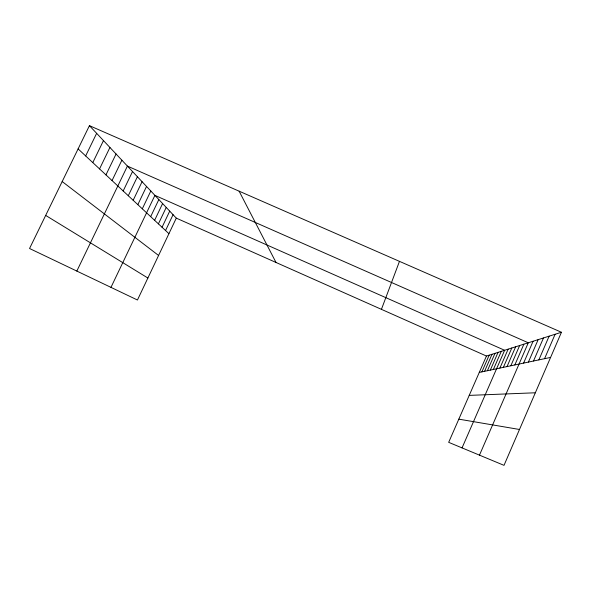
<?xml version="1.0" encoding="UTF-8"?>
<svg xmlns="http://www.w3.org/2000/svg" width="591" height="591" viewBox="0 0 591 591"><rect width="100%" height="100%" fill="white"/><g stroke="black" fill="none" stroke-linecap="round" stroke-linejoin="round"><path stroke-width="0.89" d="M381.431 309.344L399.472 261.362M544.555 358.685L555.104 334.27M561.45 332.26L504.012 465.346L448.672 442.334L486.452 356.041L561.45 332.26L89.433 125.654L29.55 248.501L137.452 300.014L176.295 218.131L89.433 125.654M523.604 363.096L533.082 341.258M528.413 362.084L538.142 339.655M533.496 361.012L543.476 337.963M538.866 359.882L549.12 336.168M499.897 368.082L508.142 349.163M503.377 367.351L511.806 348.003M507.019 366.583L515.64 346.791M510.838 365.777L519.652 345.513M514.842 364.935L523.862 344.176M479.478 455.144L528.288 342.78L127.412 166.086L76.83 271.077M481.887 371.872L489.185 355.176M484.583 371.303L492.03 354.275M487.398 370.712L494.992 353.337M490.323 370.099L498.073 352.362M493.374 369.456L501.286 351.342M462.044 447.897L504.64 350.278L154.908 195.362L110.968 287.366M154.62 220.325L162.606 203.563M158.41 223.856L166.234 207.419M162.045 227.254L169.713 211.127M165.554 230.527L173.067 214.696M142.298 208.815L150.816 191.004M150.683 216.646L158.839 199.551M128.284 195.739L137.415 176.731M133.167 200.29L142.076 181.703M137.829 204.649L146.538 186.453M112.046 180.573L121.879 160.198M123.179 190.967L132.524 171.538M99.554 168.908L109.933 147.477M105.959 174.892L116.058 154M85.658 155.935L96.651 133.337M92.794 162.599L103.469 140.599M479.286 372.419L550.59 357.422M469.232 395.386L535.328 392.786M458.823 419.159L519.496 429.48M176.295 218.131L486.452 356.041M45.677 215.412L147.883 278.021M62.188 181.548L158.58 255.467M78.108 148.888L168.923 233.674M239.111 191.166L276.012 262.47"/></g></svg>
